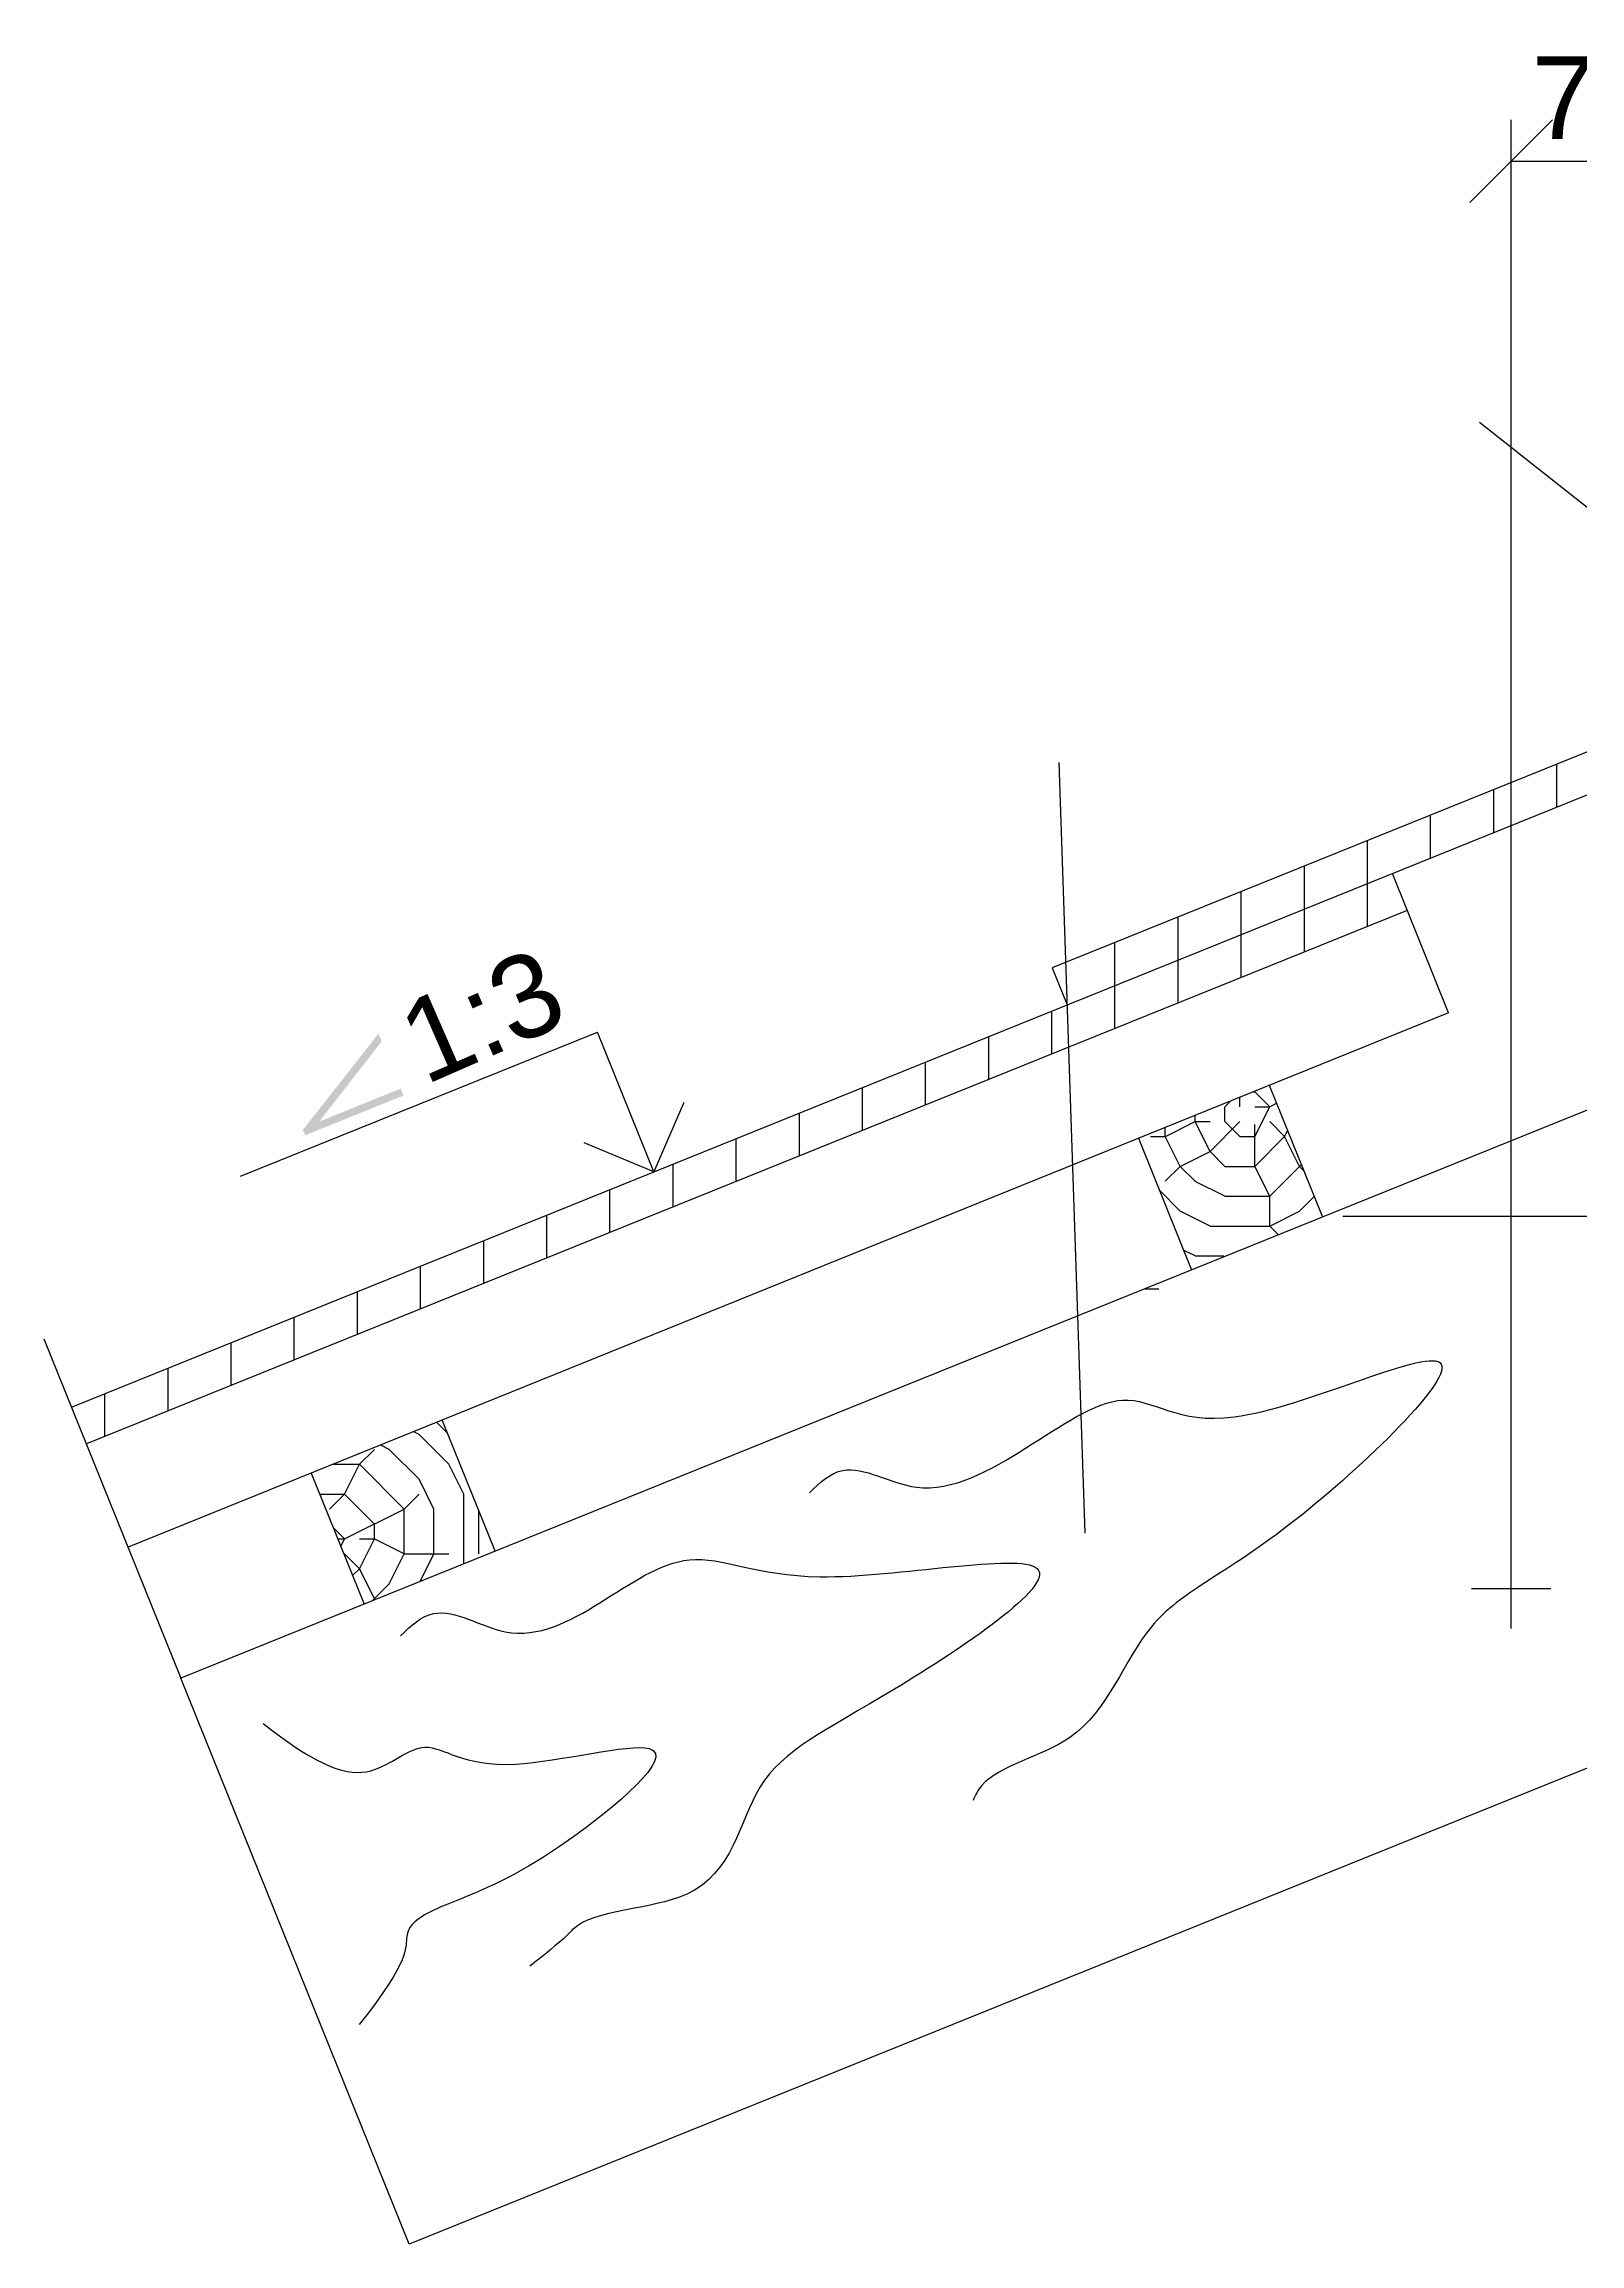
# Model space of a CAD drawing. Header units: millimetres. Extents: x -229914 to 856942, y -268655 to 87212.
# Drawn here: x 362171 to 366815, y -66677 to -60030 of the extents above; entities that cross this region are included whole.
import ezdxf

# ---------------------------------------------------------------- set-up
doc = ezdxf.new("R2010")
doc.units = ezdxf.units.MM
doc.styles.get("Standard").update_dxf_attribs({"font": 'arial.ttf'})
doc.styles.add('Аннотативный', font='arial.ttf')
doc.dimstyles.new('Копия Аннотативный', dxfattribs={"dimscale": 0, "dimtxt": 2.5, "dimasz": 2.5, "dimexe": 1.25, "dimexo": 0.625, "dimtad": 1, "dimtxsty": 'Аннотативный', "dimblk": 'OBLIQUE', "dimcen": 2.5, "dimadec": 0, "dimazin": 0, "dimtfac": 1, "dimtmove": 0, "dimatfit": 3, "dimldrblk": 'OBLIQUE', "dimfxl": 1, "dimarcsym": 0})
pattern_1 = [(90, (48188.97, -101192.93), (-190.86647, 0), [])]

# ---------------------------------------------------------------- blocks, each defined once
blk = doc.blocks.new('_Oblique')
at = {"color": 0, "linetype": 'ByBlock', "lineweight": -2}
blk.add_line((-0.5, -0.5), (0.5, 0.5), dxfattribs=at)
blk = doc.blocks.new('*D55')
at = {"color": 0, "linetype": 'ByBlock', "lineweight": -2, "transparency": 16777216}
for p, q in [((366607.1, -64634.7), (366607.1, -60259.1)), ((367118.5, -64314.3), (367118.5, -60259.1)), ((366607.1, -60384.1), (367118.5, -60384.1))]:
    blk.add_line(p, q, dxfattribs=at)
at = {"layer": 'Defpoints', "color": 0, "linetype": 'ByBlock', "transparency": 16777216}
for p in [(367118.5, -60384.1), (367118.5, -64376.8), (366607.1, -64697.2)]:
    blk.add_point(p, dxfattribs=at)
at = {"color": 0, "linetype": 'ByBlock', "lineweight": -2, "transparency": 16777216, "xscale": 250, "yscale": 250, "zscale": 250, "rotation": 180}
blk.add_blockref('_Oblique', (366607.1, -60384.1), dxfattribs=at)
at = {"color": 0, "linetype": 'ByBlock', "lineweight": -2, "transparency": 16777216, "xscale": 250, "yscale": 250, "zscale": 250}
blk.add_blockref('_Oblique', (367118.5, -60384.1), dxfattribs=at)
at = {"color": 0, "linetype": 'ByBlock', "lineweight": 25, "transparency": 16777216, "insert": (366862.8, -60193.9), "char_height": 250, "attachment_point": 5, "style": 'Аннотативный'}
blk.add_mtext('70', dxfattribs=at)
blk = doc.blocks.new('*D59')
at = {"color": 0, "linetype": 'ByBlock', "lineweight": -2, "transparency": 16777216}
for p, q in [((366097.9, -63572.2), (375922.4, -63572.2)), ((375797.4, -63572.2), (375797.4, -65017)), ((367451.1, -65017), (375922.4, -65017))]:
    blk.add_line(p, q, dxfattribs=at)
at = {"layer": 'Defpoints', "color": 0, "linetype": 'ByBlock', "transparency": 16777216}
for p in [(366035.4, -63572.2), (367388.6, -65017), (375797.4, -65017)]:
    blk.add_point(p, dxfattribs=at)
at = {"color": 0, "linetype": 'ByBlock', "lineweight": -2, "transparency": 16777216, "xscale": 250, "yscale": 250, "zscale": 250}
for p, rotation in [((375797.4, -63572.2), 90), ((375797.4, -65017), 270)]:
    blk.add_blockref('_Oblique', p, dxfattribs=dict(at, rotation=rotation))
at = {"color": 0, "linetype": 'ByBlock', "lineweight": 25, "transparency": 16777216, "insert": (375607.2, -64294.6), "char_height": 250, "attachment_point": 5, "rotation": 90, "style": 'Аннотативный'}
blk.add_mtext('180', dxfattribs=at)

msp = doc.modelspace()

# ---------------------------------------------------------------- hatches: boundary and pattern name
at = {"lineweight": 25}
h = msp.add_hatch(dxfattribs=at)
h.set_pattern_fill('ANSI31', color=256, scale=60.115424, angle=45)
h.set_pattern_definition(pattern_1)
h.paths.add_polyline_path([(367364.35333, -61599.04023), (367450.95455, -61684.67188, -0.4958235074), (368859.81556, -62120.27853, 0.2123042676), (368961.69827, -62225.61685), (370714.83714, -62933.32717), (370759.8434, -62821.83773), (369054.76279, -62133.52766, -0.20070989), (368955.79986, -62035.66024, 0.4881359817)])
h.paths.add_polyline_path([(367197.09989, -61958.80874, -0.1621940885), (367052.41952, -62081.97906), (365219.64281, -62821.83773), (365264.64907, -62933.32717), (367135.63878, -62178.0426, 0.17128168), (367285.6586, -62045.68067, -0.4397668063), (368441.5914, -61770.63877), (368528.53166, -61684.67188, 0.4368879141)])
h = msp.add_hatch(dxfattribs=at)
h.set_pattern_fill('ANSI31', color=256, scale=60.115424, angle=45)
h.set_pattern_definition(pattern_1)
h.paths.add_polyline_path([(362254.4411, -64148.49345), (362299.44736, -64259.98288), (366293.005, -62647.85619), (366247.99875, -62536.36676)])
h = msp.add_hatch(color=256, dxfattribs=at)
h.dxf.hatch_style = 1
h.paths.add_polyline_path([(363192.0575, -63043.81404), (363182.4519, -63020.08222), (362953.81196, -63311.2025), (362960.43652, -63327.5693), (363258.13755, -63207.07302), (363249.69123, -63186.20533), (363003.17665, -63285.98359)])
h = msp.add_hatch(dxfattribs=at)
h.set_pattern_fill('TRONCO', color=256, scale=120.981772, style=0, pattern_type=2)
h.set_pattern_definition([(0, (350321.5, -75460.15), (901.73, 901.73), [270.52, -631.21]), (0, (350321.5, -75415.1), (901.73, 901.73), [270.52, -631.21]), (0, (350366.6, -75324.9), (901.73, 901.73), [180.346, -721.385]), (0, (350411.65, -75234.7), (901.73, 901.73), [135.26, -766.47]), (0, (350411.65, -75144.5), (901.73, 901.73), [90.173, -811.56]), (0, (350186.2, -75054.4), (901.73, 901.73), [45.087, -225.433, 45.087, -586.125]), (0, (350321.5, -75009.3), (901.73, 901.73), [45.087, -360.693, 135.26, -360.693]), (0, (350501.8, -74964.2), (901.73, 901.73), [45.087, -45.087, 45.087, -766.472]), (0, (350456.7, -74919.1), (901.73, 901.73), [45.087, -856.645]), (0, (350411.65, -74828.9), (901.73, 901.73), [135.26, -766.47]), (0, (350411.65, -74738.8), (901.73, 901.73), [180.346, -721.385]), (0, (350366.6, -74648.6), (901.73, 901.73), [225.433, -270.52, 45.087, -360.693]), (90, (350005.9, -75189.6), (-901.73, 901.73), [45.087, -90.173, 225.433, -541.039]), (90, (350050.95, -75099.5), (-901.73, 901.73), [45.087, -45.087, 135.26, -676.299]), (90, (350096, -74738.8), (-901.73, 901.73), [90.173, -811.56]), (90, (350141.1, -75099.5), (-901.73, 901.73), [180.346, -270.52, 45.087, -405.78]), (90, (350186.2, -74603.5), (-901.73, 901.73), [45.087, -856.645]), (90, (350231.3, -75054.4), (-901.73, 901.73), [135.26, -766.47]), (90, (350321.5, -75009.3), (-901.73, 901.73), [90.173, -811.56]), (90, (350411.65, -75009.3), (-901.73, 901.73), [45.087, -135.26, 135.26, -586.125]), (90, (350456.7, -74964.2), (-901.73, 901.73), [45.087, -856.645]), (90, (350501.8, -75144.5), (-901.73, 901.73), [126.242, -775.49]), (90, (350546.9, -75324.9), (-901.73, 901.73), [90.173, -811.56]), (90, (350637.1, -74964.2), (-901.73, 901.73), [45.087, -856.645]), (90, (350727.25, -75009.3), (-901.73, 901.73), [135.26, -766.47]), (90, (350817.4, -75009.3), (-901.73, 901.73), [135.26, -766.47]), (45, (350682.17, -75370), (1e-13, 901.731), [63.761, -63.761, 63.761, -1083.956]), (45, (350501.8, -75144.54), (1e-13, 901.731), [127.523, -1147.718]), (45, (350141.1, -74693.7), (1e-13, 901.731), [127.523, -1147.718]), (45, (350321.5, -74919.1), (1e-13, 901.731), [127.523, -1147.718]), (45, (350366.56, -75099.46), (1e-13, 901.731), [127.523, -1147.718]), (45, (350637.1, -75279.8), (1e-13, 901.731), [127.523, -1147.718]), (45, (350546.9, -75234.7), (1e-13, 901.731), [191.286, -1083.955]), (45, (350276.4, -74828.94), (1e-13, 901.731), [63.76, -1211.48]), (45, (350231.3, -74738.77), (1e-13, 901.731), [63.76, -1211.48]), (45, (350592, -74738.77), (1e-13, 901.731), [63.76, -1211.48]), (45, (350231.3, -75189.6), (1e-13, 901.731), [63.76, -1211.48]), (45, (350727.25, -74874), (1e-13, 901.731), [63.76, -1211.48]), (45, (350411.65, -74964.2), (1e-13, 901.731), [63.76, -1211.48]), (45, (350501.8, -74874), (1e-13, 901.731), [63.76, -1211.48]), (135, (350456.73, -75054.4), (-901.731, 1e-13), [63.761, -63.761, 191.286, -956.432]), (135, (350592, -75054.4), (-901.731, 1e-13), [63.76, -1211.48]), (135, (350592, -75370), (-901.731, 1e-13), [63.76, -1211.48]), (135, (350411.65, -75144.54), (-901.731, 1e-13), [63.76, -1211.48]), (135, (350546.9, -74964.2), (-901.731, 1e-13), [63.76, -1211.48]), (135, (350321.5, -75189.6), (-901.731, 1e-13), [63.76, -1211.48]), (135, (350682.17, -75189.6), (-901.731, 1e-13), [63.76, -1211.48]), (135, (350050.95, -75460.15), (-901.731, 1e-13), [63.76, -1211.48]), (135, (350096.04, -75415.06), (-901.731, 1e-13), [127.523, -1147.718]), (135, (350141.1, -75370), (-901.731, 1e-13), [127.523, -1147.718]), (135, (350231.3, -75370), (-901.731, 1e-13), [127.523, -1147.718]), (135, (350276.4, -75279.8), (-901.731, 1e-13), [127.523, -1147.718]), (135, (350637.1, -74919.1), (-901.731, 1e-13), [127.523, -1147.718]), (135, (350817.4, -75370), (-901.731, 1e-13), [127.523, -1147.718]), (135, (350862.5, -74648.6), (-901.731, 1e-13), [127.523, -1147.718]), (135, (350862.5, -74738.77), (-901.731, 1e-13), [127.523, -1147.718]), (135, (350772.34, -74783.85), (-901.731, 1e-13), [127.523, -1147.718]), (135, (350141.1, -74783.85), (-901.731, 1e-13), [191.286, -1083.955]), (135, (350727.25, -74874), (-901.731, 1e-13), [191.286, -1083.955]), (26.565, (350231.3, -74603.5), (901.731, 4e-07), [100.814, -1915.52]), (26.565, (350231.3, -75054.37), (901.731, 4e-07), [100.814, -1915.52]), (26.565, (350321.47, -74783.85), (901.731, 4e-07), [100.814, -1915.52]), (26.565, (350592, -75415.06), (901.731, 4e-07), [100.814, -1915.52]), (26.565, (350546.9, -75324.9), (901.731, 4e-07), [100.814, -1915.52]), (26.565, (350276.4, -75144.54), (901.731, 4e-07), [100.814, -1915.52]), (26.565, (350276.4, -74693.68), (901.731, 4e-07), [100.814, -1915.52]), (26.565, (350546.9, -74964.2), (901.731, 4e-07), [201.627, -1814.705]), (63.435, (350546.9, -74828.94), (5e-08, 901.731), [100.814, -1915.52]), (63.435, (350682.17, -75099.46), (5e-08, 901.731), [100.814, -1915.52]), (63.435, (350231.3, -74919.1), (5e-08, 901.731), [100.814, -1915.52]), (63.435, (350050.95, -74874.02), (5e-08, 901.731), [100.814, -1915.52]), (63.435, (350592, -75054.37), (5e-08, 901.731), [100.814, -1915.52]), (63.435, (350501.82, -75054.37), (5e-08, 901.731), [100.814, -1915.52]), (63.435, (350141.13, -74919.1), (5e-08, 901.731), [201.627, -1814.705]), (63.435, (350817.43, -75234.7), (5e-08, 901.731), [201.627, -1814.705]), (63.435, (350727.25, -75189.63), (5e-08, 901.731), [201.627, -1814.705]), (116.565, (350005.87, -75324.9), (-4e-07, 901.731), [100.814, -1915.52]), (116.565, (350005.87, -74828.94), (-4e-07, 901.731), [100.814, -1915.52]), (116.565, (350186.2, -75460.15), (-4e-07, 901.731), [100.814, -1915.52]), (116.565, (350096.04, -74648.6), (-4e-07, 901.731), [100.814, -1915.52]), (116.565, (350186.2, -75189.63), (-4e-07, 901.731), [100.814, -1915.52]), (116.565, (350366.56, -75099.46), (-4e-07, 901.731), [100.814, -1915.52]), (116.565, (350456.73, -74919.1), (-4e-07, 901.731), [100.814, -1915.52]), (116.565, (350050.95, -75279.8), (0.0003, 901.7315), [100.814, -1915.52]), (116.565, (350276.4, -75144.54), (-4e-07, 901.731), [100.814, -1915.52]), (116.565, (350546.9, -75234.7), (-4e-07, 901.731), [100.814, -1915.52]), (116.565, (350637.1, -75144.54), (-4e-07, 901.731), [100.814, -1915.52]), (116.565, (350817.43, -74874.02), (-4e-07, 901.731), [100.814, -1915.52]), (116.565, (350141.13, -74603.5), (-4e-07, 901.731), [100.814, -1915.52]), (116.565, (350005.87, -74648.6), (-4e-07, 901.731), [201.627, -1814.705]), (116.565, (350141.13, -75279.8), (-4e-07, 901.731), [201.627, -1814.705]), (153.435, (350005.87, -75415.06), (-901.731, 5e-08), [100.814, -1915.52]), (153.435, (350772.34, -75460.15), (-901.731, 5e-08), [100.814, -1915.52]), (153.435, (350727.25, -75009.3), (-901.731, 5e-08), [100.814, -1915.52]), (153.435, (350366.56, -75324.9), (-901.731, 5e-08), [100.814, -1915.52]), (153.435, (350321.47, -75415.06), (-901.731, 5e-08), [100.814, -1915.52]), (153.435, (350411.65, -75234.7), (-901.731, 5e-08), [100.814, -1915.52]), (153.435, (350682.17, -74693.68), (-901.731, 5e-08), [100.814, -1915.52]), (153.435, (350772.34, -74648.6), (-901.731, 5e-08), [201.627, -1814.705])])
h.paths.add_polyline_path([(365479.87181, -63336.14896), (365875.65929, -63176.37674), (366035.43151, -63572.16422), (365639.64403, -63731.93644)])
h = msp.add_hatch(dxfattribs=at)
h.set_pattern_fill('TRONCO', color=256, scale=120.981772, style=0, pattern_type=2)
h.set_pattern_definition([(0, (349327.7, -75864.3), (901.73, 901.73), [270.52, -631.21]), (0, (349327.7, -75819.2), (901.73, 901.73), [270.52, -631.21]), (0, (349372.8, -75729.1), (901.73, 901.73), [180.346, -721.385]), (0, (349417.9, -75638.9), (901.73, 901.73), [135.26, -766.47]), (0, (349417.9, -75548.7), (901.73, 901.73), [90.173, -811.56]), (0, (349192.4, -75458.5), (901.73, 901.73), [45.087, -225.433, 45.087, -586.125]), (0, (349327.7, -75413.5), (901.73, 901.73), [45.087, -360.693, 135.26, -360.693]), (0, (349508, -75368.4), (901.73, 901.73), [45.087, -45.087, 45.087, -766.472]), (0, (349462.9, -75323.3), (901.73, 901.73), [45.087, -856.645]), (0, (349417.9, -75233.1), (901.73, 901.73), [135.26, -766.47]), (0, (349417.9, -75142.9), (901.73, 901.73), [180.346, -721.385]), (0, (349372.8, -75052.8), (901.73, 901.73), [225.433, -270.52, 45.087, -360.693]), (90, (349012.1, -75593.8), (-901.73, 901.73), [45.087, -90.173, 225.433, -541.039]), (90, (349057.2, -75503.6), (-901.73, 901.73), [45.087, -45.087, 135.26, -676.299]), (90, (349102.25, -75142.9), (-901.73, 901.73), [90.173, -811.56]), (90, (349147.3, -75503.6), (-901.73, 901.73), [180.346, -270.52, 45.087, -405.78]), (90, (349192.4, -75007.7), (-901.73, 901.73), [45.087, -856.645]), (90, (349237.5, -75458.5), (-901.73, 901.73), [135.26, -766.47]), (90, (349327.7, -75413.5), (-901.73, 901.73), [90.173, -811.56]), (90, (349417.9, -75413.5), (-901.73, 901.73), [45.087, -135.26, 135.26, -586.125]), (90, (349462.9, -75368.4), (-901.73, 901.73), [45.087, -856.645]), (90, (349508, -75548.7), (-901.73, 901.73), [126.242, -775.49]), (90, (349553.1, -75729.1), (-901.73, 901.73), [90.173, -811.56]), (90, (349643.3, -75368.4), (-901.73, 901.73), [45.087, -856.645]), (90, (349733.5, -75413.5), (-901.73, 901.73), [135.26, -766.47]), (90, (349823.6, -75413.5), (-901.73, 901.73), [135.26, -766.47]), (45, (349688.4, -75774.15), (1e-13, 901.731), [63.761, -63.761, 63.761, -1083.956]), (45, (349508, -75548.7), (1e-13, 901.731), [127.523, -1147.718]), (45, (349147.34, -75097.85), (1e-13, 901.731), [127.523, -1147.718]), (45, (349327.7, -75323.3), (1e-13, 901.731), [127.523, -1147.718]), (45, (349372.8, -75503.6), (1e-13, 901.731), [127.523, -1147.718]), (45, (349643.3, -75684), (1e-13, 901.731), [127.523, -1147.718]), (45, (349553.1, -75638.9), (1e-13, 901.731), [191.286, -1083.955]), (45, (349282.6, -75233.1), (1e-13, 901.731), [63.76, -1211.48]), (45, (349237.5, -75142.94), (1e-13, 901.731), [63.76, -1211.48]), (45, (349598.2, -75142.94), (1e-13, 901.731), [63.76, -1211.48]), (45, (349237.5, -75593.8), (1e-13, 901.731), [63.76, -1211.48]), (45, (349733.46, -75278.2), (1e-13, 901.731), [63.76, -1211.48]), (45, (349417.86, -75368.4), (1e-13, 901.731), [63.76, -1211.48]), (45, (349508, -75278.2), (1e-13, 901.731), [63.76, -1211.48]), (135, (349462.94, -75458.54), (-901.731, 1e-13), [63.761, -63.761, 191.286, -956.432]), (135, (349598.2, -75458.54), (-901.731, 1e-13), [63.76, -1211.48]), (135, (349598.2, -75774.15), (-901.731, 1e-13), [63.76, -1211.48]), (135, (349417.86, -75548.7), (-901.731, 1e-13), [63.76, -1211.48]), (135, (349553.1, -75368.4), (-901.731, 1e-13), [63.76, -1211.48]), (135, (349327.7, -75593.8), (-901.731, 1e-13), [63.76, -1211.48]), (135, (349688.4, -75593.8), (-901.731, 1e-13), [63.76, -1211.48]), (135, (349057.16, -75864.3), (-901.731, 1e-13), [63.76, -1211.48]), (135, (349102.25, -75819.23), (-901.731, 1e-13), [127.523, -1147.718]), (135, (349147.34, -75774.15), (-901.731, 1e-13), [127.523, -1147.718]), (135, (349237.5, -75774.15), (-901.731, 1e-13), [127.523, -1147.718]), (135, (349282.6, -75684), (-901.731, 1e-13), [127.523, -1147.718]), (135, (349643.3, -75323.3), (-901.731, 1e-13), [127.523, -1147.718]), (135, (349823.64, -75774.15), (-901.731, 1e-13), [127.523, -1147.718]), (135, (349868.7, -75052.76), (-901.731, 1e-13), [127.523, -1147.72]), (135, (349868.7, -75142.94), (-901.731, 1e-13), [127.523, -1147.72]), (135, (349778.55, -75188), (-901.731, 1e-13), [127.523, -1147.72]), (135, (349147.34, -75188), (-901.731, 1e-13), [191.286, -1083.955]), (135, (349733.46, -75278.2), (-901.731, 1e-13), [191.286, -1083.955]), (26.565, (349237.5, -75007.68), (901.731, 4e-07), [100.814, -1915.52]), (26.565, (349237.5, -75458.54), (901.731, 4e-07), [100.814, -1915.52]), (26.565, (349327.7, -75188.02), (901.731, 4e-07), [100.814, -1915.52]), (26.565, (349598.2, -75819.23), (901.731, 4e-07), [100.814, -1915.52]), (26.565, (349553.1, -75729.06), (901.731, 4e-07), [100.814, -1915.52]), (26.565, (349282.6, -75548.7), (901.731, 4e-07), [100.814, -1915.52]), (26.565, (349282.6, -75097.85), (901.731, 4e-07), [100.814, -1915.52]), (26.565, (349553.1, -75368.37), (901.731, 4e-07), [201.627, -1814.705]), (63.435, (349553.1, -75233.1), (5e-08, 901.731), [100.814, -1915.52]), (63.435, (349688.38, -75503.63), (5e-08, 901.731), [100.814, -1915.52]), (63.435, (349237.5, -75323.3), (5e-08, 901.731), [100.814, -1915.52]), (63.435, (349057.16, -75278.2), (5e-08, 901.731), [100.814, -1915.52]), (63.435, (349598.2, -75458.54), (5e-08, 901.731), [100.814, -1915.52]), (63.435, (349508.03, -75458.54), (5e-08, 901.731), [100.814, -1915.52]), (63.435, (349147.34, -75323.3), (5e-08, 901.731), [201.627, -1814.705]), (63.435, (349823.64, -75638.9), (5e-08, 901.731), [201.627, -1814.705]), (63.435, (349733.46, -75593.8), (5e-08, 901.731), [201.627, -1814.705]), (116.565, (349012.08, -75729.06), (-4e-07, 901.731), [100.814, -1915.52]), (116.565, (349012.08, -75233.1), (-4e-07, 901.731), [100.814, -1915.52]), (116.565, (349192.42, -75864.32), (-4e-07, 901.731), [100.814, -1915.52]), (116.565, (349102.25, -75052.76), (-4e-07, 901.731), [100.814, -1915.52]), (116.565, (349192.42, -75593.8), (-4e-07, 901.731), [100.814, -1915.52]), (116.565, (349372.77, -75503.63), (-4e-07, 901.731), [100.814, -1915.52]), (116.565, (349462.94, -75323.3), (-4e-07, 901.731), [100.814, -1915.52]), (116.565, (349057.16, -75683.98), (0.0003, 901.7315), [100.814, -1915.52]), (116.565, (349282.6, -75548.7), (-4e-07, 901.731), [100.814, -1915.52]), (116.565, (349553.1, -75638.9), (-4e-07, 901.731), [100.814, -1915.52]), (116.565, (349643.3, -75548.7), (-4e-07, 901.731), [100.814, -1915.52]), (116.565, (349823.64, -75278.2), (-4e-07, 901.731), [100.814, -1915.52]), (116.565, (349147.34, -75007.68), (-4e-07, 901.731), [100.814, -1915.52]), (116.565, (349012.08, -75052.76), (-4e-07, 901.731), [201.627, -1814.705]), (116.565, (349147.34, -75683.98), (-4e-07, 901.731), [201.627, -1814.705]), (153.435, (349012.08, -75819.23), (-901.731, 5e-08), [100.814, -1915.52]), (153.435, (349778.55, -75864.32), (-901.731, 5e-08), [100.814, -1915.52]), (153.435, (349733.46, -75413.46), (-901.731, 5e-08), [100.814, -1915.52]), (153.435, (349372.77, -75729.06), (-901.731, 5e-08), [100.814, -1915.52]), (153.435, (349327.7, -75819.23), (-901.731, 5e-08), [100.814, -1915.52]), (153.435, (349417.86, -75638.9), (-901.731, 5e-08), [100.814, -1915.52]), (153.435, (349688.38, -75097.85), (-901.731, 5e-08), [100.814, -1915.52]), (153.435, (349778.55, -75052.76), (-901.731, 5e-08), [201.627, -1814.705])])
h.paths.add_polyline_path([(363375.05733, -64188.82006), (362979.26985, -64348.59228), (363139.04207, -64744.37976), (363534.82955, -64584.60755)])

# ---------------------------------------------------------------- linework, layer by layer
for p, q in [((366417.81926, -62957.04586), (366247.99875, -62536.36676)), ((366293.005, -62647.85619), (362299.44736, -64259.98288)), ((367772.24574, -62874.03959), (362585.2371, -64967.94077)), ((367772.24574, -62874.03959), (362585.2371, -64967.94077)), ((366417.81926, -62957.04586), (362425.46489, -64572.15329)), ((365875.65929, -63176.37674), (366035.43151, -63572.16422)), ((365479.87181, -63336.14896), (365639.64403, -63731.93644)), ((365500.1058, -63791.26122), (365500.1058, -63791.26122)), ((365500.1058, -63791.26122), (365542.18659, -63791.26122)), ((362171.05691, -63941.93425), (362585.2371, -64967.94077)), ((363375.05733, -64188.82006), (363534.82955, -64584.60755)), ((362979.26985, -64348.59228), (363139.04207, -64744.37976)), ((366607.12482, -64817.38574), (366607.12482, -64576.92404)), ((366486.89397, -64697.15489), (366727.35567, -64697.15489)), ((367388.58887, -65016.96894), (363275.32273, -66677.41978))]:
    msp.add_line(p, q, dxfattribs=at)
at = {"linetype": 'ByBlock', "lineweight": 25}
for p in [(362765.28832, -63451.21838), (364014.87494, -63437.83828)]:
    msp.add_line(p, (363844.42171, -63015.59183), dxfattribs=at)
for points in [[(368097.09434, -62425.72468), (366511.27206, -61173.77481)], [(365319.16236, -64529.58796), (365240.70303, -62200.70852)], [(364105.28075, -63228.22089), (364014.87494, -63437.83828), (363804.28211, -63349.72857)]]:
    msp.add_lwpolyline(points, dxfattribs=at)
at = {"lineweight": 25}
msp.add_lwpolyline([(362254.4411, -64148.49345), (367135.63878, -62178.0426, 0.17128168), (367285.6586, -62045.68067, -0.4397668063), (368441.5914, -61770.63877), (368528.53166, -61684.67188, 0.4368879141), (367197.09989, -61958.80874, -0.1621940885), (367052.41952, -62081.97906), (365219.64281, -62821.83773), (365264.64907, -62933.32717)], format="xyb", dxfattribs=at)
msp.add_lwpolyline([(363275.32273, -66677.41978), (362585.2371, -64967.94077)], dxfattribs=at)
for points, knots in [([(364485.44763, -64407.55212), (364517.50051, -64375.26573), (364607.47743, -64297.33582), (364935.30558, -64522.6349), (365399.59952, -63980.21675), (365679.94837, -64296.52027), (366716.30117, -63792.26464), (365859.78883, -64617.95108), (365487.12117, -64746.78368), (365355.02508, -65178.81493), (365036.22356, -65232.52971), (364986.30592, -65320.66966), (364980.36922, -65336.89837)], [7.7216214202, 7.7216214202, 7.7216214202, 7.7216214202, 9.8038090502, 13.5224784332, 23.4647410022, 29.017570257, 35.6919221248, 42.6258424381, 49.9861399776, 56.8417312402, 61.8959482379, 62.9127696942, 62.9127696942, 62.9127696942, 62.9127696942]), ([(363248.54856, -64840.12601), (363280.60144, -64807.83962), (363370.57836, -64729.90971), (363698.40651, -64955.20879), (364043.31249, -64494.85394), (364443.0493, -64729.09416), (365504.02305, -64505.65218), (364642.74676, -65080.644), (364290.7661, -65233.7889), (364242.64514, -65672.06122), (363799.32449, -65665.1036), (363749.40685, -65753.24355), (363639.61758, -65837.90135)], [7.7216214202, 7.7216214202, 7.7216214202, 7.7216214202, 9.8038090502, 13.5224784332, 23.4647410022, 29.017570257, 35.6919221248, 42.6258424381, 49.9861399776, 56.8417312402, 61.8959482379, 62.9127696942, 62.9127696942, 62.9127696942, 62.9127696942]), ([(362833.40742, -65104.58291), (363007.39748, -65240.32213), (363163.1766, -65288.76319), (363331.91868, -65119.21721), (363479.82624, -65287.96301), (364221.39816, -65087.63577), (363709.12797, -65516.15883), (363432.22019, -65637.21045), (363231.46221, -65709.84149), (363282.21455, -65816.96217), (363124.16044, -66014.20017)], [1.4046953664, 1.4046953664, 1.4046953664, 1.4046953664, 4.7242510519, 7.6921130924, 11.081326929, 13.8956278895, 17.694900555, 21.5115933929, 25.0540351158, 27.0609115824, 27.0609115824, 27.0609115824, 27.0609115824])]:
    msp.add_open_spline(points, degree=3, knots=knots, dxfattribs=at)

# ---------------------------------------------------------------- texts
at = {"linetype": 'ByBlock', "lineweight": 25, "insert": (363221.87718, -62947.83077), "char_height": 250, "attachment_point": 1, "rotation": 23.623832333}
msp.add_mtext_dynamic_manual_height_columns('1:3', width=924.2435122, gutter_width=11.80794, heights=[0], dxfattribs=at)

# ---------------------------------------------------------------- dimensions: what is measured, and where the dimension line sits
at = {"linetype": 'ByBlock', "lineweight": 25}
dim = msp.add_linear_dim(base=(367118.51693, -60384.07145), p1=(366607.12482, -64697.15489), p2=(367118.51693, -64376.77275), text='70', dimstyle='Копия Аннотативный', dxfattribs=at)
dim.commit()
dim.dimension.update_dxf_attribs({"geometry": '*D55', "text_midpoint": (366862.82088, -60193.92821)})
dim = msp.add_linear_dim(base=(375797.37757, -65016.96894), p1=(366035.43151, -63572.16422), p2=(367388.58887, -65016.96894), angle=90, text='180', dimstyle='Копия Аннотативный', dxfattribs=at)
dim.commit()
dim.dimension.update_dxf_attribs({"geometry": '*D59', "text_midpoint": (375607.23432, -64294.56658)})

doc.saveas('drawing.dxf')
